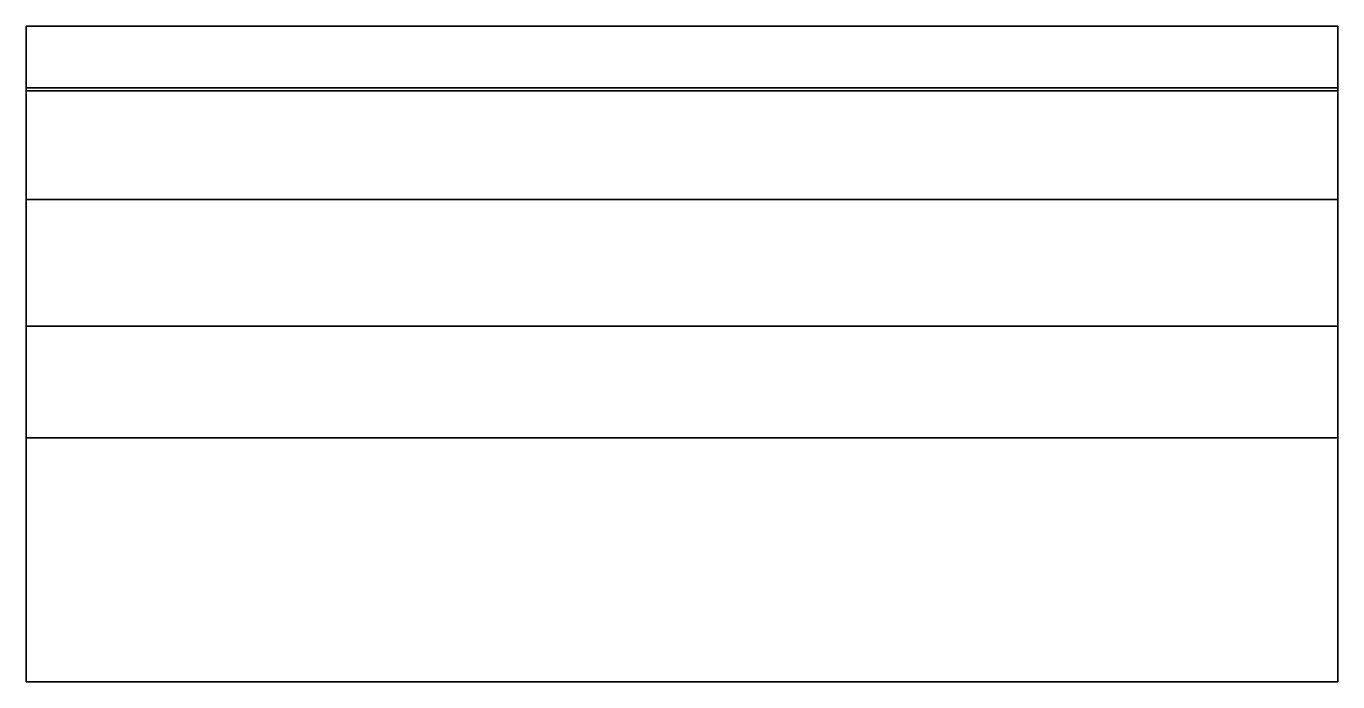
# Model space of a CAD drawing. Extents: x -2.23 to 2.23, y 0 to 2.23.
import ezdxf

# ---------------------------------------------------------------- set-up
doc = ezdxf.new("R2010")
doc.units = 0
doc.layers.add('RAMP', color=3, linetype='CONTINUOUS')

msp = doc.modelspace()

# ---------------------------------------------------------------- linework, layer by layer
at = {"layer": 'RAMP'}
for points in [[(-2.23, 2.23, 3.01), (-2.23, 2.01, 2.13), (-2.23, 1.64, 1.5), (-2.23, 2.02, 3.08)], [(2.23, 2.01, 2.13), (-2.23, 2.01, 2.13), (-2.23, 2.23, 3.01), (2.23, 2.23, 3.01)], [(2.23, 2.23, 3.01), (-2.23, 2.23, 3.01), (-2.23, 2.02, 3.08), (2.23, 2.02, 3.08)], [(2.23, 2.02, 3.08), (2.23, 1.64, 1.5), (2.23, 2.01, 2.13), (2.23, 2.23, 3.01)], [(-2.23, 2.02, 3.08), (-2.23, 1.64, 1.5), (-2.23, 1.21, 0.96), (-2.23, 1.21, 1.99)], [(2.23, 2.02, 3.08), (-2.23, 2.02, 3.08), (-2.23, 1.21, 1.99), (2.23, 1.21, 1.99)], [(2.23, 1.64, 1.5), (-2.23, 1.64, 1.5), (-2.23, 2.01, 2.13), (2.23, 2.01, 2.13)], [(2.23, 1.21, 1.99), (2.23, 1.21, 0.96), (2.23, 1.64, 1.5), (2.23, 2.02, 3.08)], [(2.23, 1.21, 0.96), (-2.23, 1.21, 0.96), (-2.23, 1.64, 1.5), (2.23, 1.64, 1.5)], [(-2.23, 1.21, 1.99), (-2.23, 1.21, 0.96), (-2.23, 0.83, 0.58), (-2.23, 0.83, 1.5)], [(2.23, 0.83, 0.58), (-2.23, 0.83, 0.58), (-2.23, 1.21, 0.96), (2.23, 1.21, 0.96)], [(2.23, 1.21, 1.99), (-2.23, 1.21, 1.99), (-2.23, 0.83, 1.5), (2.23, 0.83, 1.5)], [(2.23, 0.83, 1.5), (2.23, 0.83, 0.58), (2.23, 1.21, 0.96), (2.23, 1.21, 1.99)], [(-2.23, 0.83, 1.5), (-2.23, 0.83, 0.58), (-2.23, 0), (-2.23, 0, 0.43)], [(2.23, 0), (-2.23, 0), (-2.23, 0.83, 0.58), (2.23, 0.83, 0.58)], [(2.23, 0.83, 1.5), (-2.23, 0.83, 1.5), (-2.23, 0, 0.43), (2.23, 0, 0.43)], [(2.23, 0, 0.43), (2.23, 0), (2.23, 0.83, 0.58), (2.23, 0.83, 1.5)], [(-2.23, 0, 0.43), (-2.23, 0), (2.23, 0), (2.23, 0, 0.43)]]:
    msp.add_3dface(points, dxfattribs=at)

doc.saveas('drawing.dxf')
